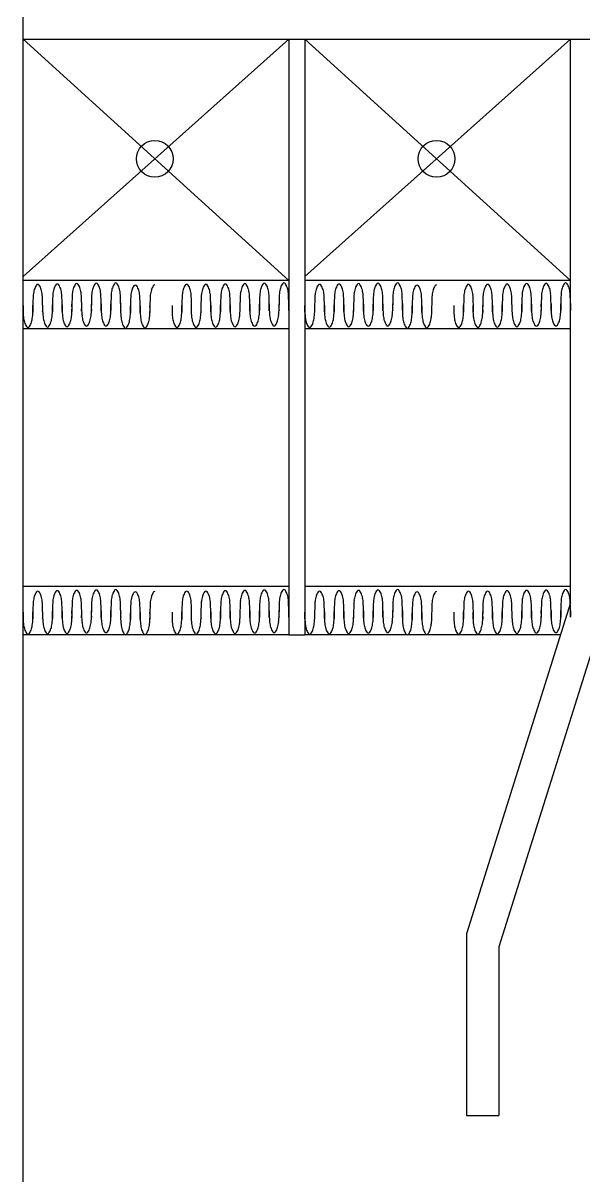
# Model space of a CAD drawing. Header units: inches. Extents: x -460 to 10305, y -938 to 5356.
# Drawn here: x 4271.9 to 4341.6, y 2435.9 to 2579.1 of the extents above; entities that cross this region are included whole.
import ezdxf

# ---------------------------------------------------------------- set-up
doc = ezdxf.new("R2010")
doc.units = ezdxf.units.IN
doc.header["$MEASUREMENT"] = 0
for name, color, linetype in [('01-0263-03-DWG-BFP-ARCH$0$SP-FIXT', 35, 'Continuous'), ('01-0263-03-DWG-BFP-ARCH$0$SP-PART', 190, 'Continuous'), ('01-0263-03-DWG-BFP-ARCH$0$SP-WALL', 7, 'Continuous')]:
    doc.layers.add(name, color=color, linetype=linetype)

# ---------------------------------------------------------------- blocks, each defined once
blk = doc.blocks.new('01-0263-03-DWG-BFP-ARCH', base_point=(1295.15, 1353.42))
at = {"layer": '01-0263-03-DWG-BFP-ARCH$0$SP-FIXT'}
for p, q in [((1564.16, 1951.43), (1531.16, 1981.43)), ((1564.16, 1981.43), (1531.16, 1951.96)), ((1599.16, 1981.43), (1566.16, 1951.96)), ((1599.16, 1951.43), (1566.16, 1981.43))]:
    blk.add_line(p, q, dxfattribs=at)
for centre in [(1547.51, 1966.56), (1582.51, 1966.56)]:
    blk.add_circle(centre, 2.28, dxfattribs=at)
at = {"layer": '01-0263-03-DWG-BFP-ARCH$0$SP-PART'}
for p, q in [((1564.16, 1951.43), (1531.16, 1951.43)), ((1599.16, 1951.43), (1566.16, 1951.43)), ((1564.16, 1945.43), (1531.16, 1945.43)), ((1599.16, 1945.43), (1566.16, 1945.43)), ((1564.16, 1913.43), (1531.16, 1913.43)), ((1599.16, 1913.43), (1566.16, 1913.43)), ((1564.16, 1907.43), (1531.16, 1907.43)), ((1597.9, 1907.43), (1566.16, 1907.43)), ((1570.01, 1907.43), (1566.16, 1907.43))]:
    blk.add_line(p, q, dxfattribs=at)
for centre, radius, start, end in [((1536.5, 1949.2), 4.11, 164.2093, 173.3189), ((1534.32, 1949.82), 1.84, 145.6774, 164.2093), ((1532.98, 1950.74), 0.219, 90, 145.6774), ((1532.98, 1950.74), 0.219, 34.3226, 90), ((1531.64, 1949.82), 1.84, 15.7907, 34.3226), ((1529.46, 1949.2), 4.11, 6.6811, 15.7907), ((1538.92, 1949.25), 4.11, 164.2093, 173.3189), ((1536.74, 1949.86), 1.84, 145.6774, 164.2093), ((1535.4, 1950.78), 0.219, 90, 145.6774), ((1535.4, 1950.78), 0.219, 34.3226, 90), ((1534.06, 1949.86), 1.84, 15.7907, 34.3226), ((1531.88, 1949.25), 4.11, 6.6811, 15.7907), ((1541.34, 1949.3), 4.11, 164.2093, 173.3189), ((1539.16, 1949.92), 1.84, 145.6774, 164.2093), ((1537.82, 1950.84), 0.219, 90, 145.6774), ((1537.82, 1950.84), 0.219, 34.3226, 90), ((1536.48, 1949.92), 1.84, 15.7907, 34.3226), ((1534.3, 1949.3), 4.11, 6.6811, 15.7907), ((1543.77, 1949.35), 4.11, 164.2093, 173.3189), ((1541.59, 1949.96), 1.84, 145.6774, 164.2093), ((1540.25, 1950.88), 0.219, 90, 145.6774), ((1540.25, 1950.88), 0.219, 34.3226, 90), ((1538.91, 1949.96), 1.84, 15.7907, 34.3226), ((1536.73, 1949.35), 4.11, 6.6811, 15.7907), ((1546.19, 1949.39), 4.11, 164.2093, 173.3189), ((1544.01, 1950), 1.84, 145.6774, 164.2093), ((1542.67, 1950.92), 0.219, 90, 145.6774), ((1542.67, 1950.92), 0.219, 34.3226, 90), ((1541.33, 1950), 1.84, 15.7907, 34.3226), ((1539.15, 1949.39), 4.11, 6.6811, 15.7907), ((1548.61, 1949.12), 4.11, 164.2093, 173.3189), ((1546.43, 1949.73), 1.84, 145.6774, 164.2093), ((1545.09, 1950.65), 0.219, 90, 145.6774), ((1545.09, 1950.65), 0.219, 34.3226, 90), ((1543.75, 1949.73), 1.84, 15.7907, 34.3226), ((1541.57, 1949.12), 4.11, 6.6811, 15.7907), ((1551.04, 1949.16), 4.11, 164.2093, 173.3189), ((1548.85, 1949.77), 1.84, 145.6774, 164.2093), ((1547.51, 1950.69), 0.219, 90, 145.6774), ((1555, 1949.2), 4.11, 164.2093, 173.3189), ((1552.82, 1949.82), 1.84, 145.6774, 164.2093), ((1551.48, 1950.74), 0.219, 90, 145.6774), ((1551.48, 1950.74), 0.219, 34.3226, 90), ((1550.14, 1949.82), 1.84, 15.7907, 34.3226), ((1547.96, 1949.2), 4.11, 6.6811, 15.7907), ((1557.38, 1949.2), 4.11, 164.2093, 173.3189), ((1555.2, 1949.82), 1.84, 145.6774, 164.2093), ((1553.86, 1950.74), 0.219, 90, 145.6774), ((1553.86, 1950.74), 0.219, 34.3226, 90), ((1552.52, 1949.82), 1.84, 15.7907, 34.3226), ((1550.34, 1949.2), 4.11, 6.6811, 15.7907), ((1559.8, 1949.25), 4.11, 164.2093, 173.3189), ((1557.62, 1949.86), 1.84, 145.6774, 164.2093), ((1556.28, 1950.78), 0.219, 90, 145.6774), ((1556.28, 1950.78), 0.219, 34.3226, 90), ((1554.94, 1949.86), 1.84, 15.7907, 34.3226), ((1552.76, 1949.25), 4.11, 6.6811, 15.7907), ((1562.22, 1949.3), 4.11, 164.2093, 173.3189), ((1560.04, 1949.92), 1.84, 145.6774, 164.2093), ((1558.7, 1950.84), 0.219, 90, 145.6774), ((1558.7, 1950.84), 0.219, 34.3226, 90), ((1557.36, 1949.92), 1.84, 15.7907, 34.3226), ((1555.18, 1949.3), 4.11, 6.6811, 15.7907), ((1564.65, 1949.35), 4.11, 164.2093, 173.3189), ((1562.47, 1949.96), 1.84, 145.6774, 164.2093), ((1561.13, 1950.88), 0.219, 90, 145.6774), ((1561.13, 1950.88), 0.219, 34.3226, 90), ((1559.79, 1949.96), 1.84, 15.7907, 34.3226), ((1557.61, 1949.35), 4.11, 6.6811, 15.7907), ((1567.07, 1949.39), 4.11, 164.2093, 173.3189), ((1564.89, 1950), 1.84, 145.6774, 164.2093), ((1563.55, 1950.92), 0.219, 90, 145.6774), ((1563.55, 1950.92), 0.219, 34.3226, 90), ((1562.21, 1950), 1.84, 15.7907, 34.3226), ((1560.03, 1949.39), 4.11, 6.6811, 15.7907), ((1571.5, 1949.2), 4.11, 164.2093, 173.3189), ((1569.32, 1949.82), 1.84, 145.6774, 164.2093), ((1567.98, 1950.74), 0.219, 90, 145.6774), ((1567.98, 1950.74), 0.219, 34.3226, 90), ((1566.64, 1949.82), 1.84, 15.7907, 34.3226), ((1564.46, 1949.2), 4.11, 6.6811, 15.7907), ((1573.92, 1949.25), 4.11, 164.2093, 173.3189), ((1571.74, 1949.86), 1.84, 145.6774, 164.2093), ((1570.4, 1950.78), 0.219, 90, 145.6774), ((1570.4, 1950.78), 0.219, 34.3226, 90), ((1569.06, 1949.86), 1.84, 15.7907, 34.3226), ((1566.88, 1949.25), 4.11, 6.6811, 15.7907), ((1576.34, 1949.3), 4.11, 164.2093, 173.3189), ((1574.16, 1949.92), 1.84, 145.6774, 164.2093), ((1572.82, 1950.84), 0.219, 90, 145.6774), ((1572.82, 1950.84), 0.219, 34.3226, 90), ((1571.48, 1949.92), 1.84, 15.7907, 34.3226), ((1569.3, 1949.3), 4.11, 6.6811, 15.7907), ((1578.77, 1949.35), 4.11, 164.2093, 173.3189), ((1576.59, 1949.96), 1.84, 145.6774, 164.2093), ((1575.25, 1950.88), 0.219, 90, 145.6774), ((1575.25, 1950.88), 0.219, 34.3226, 90), ((1573.91, 1949.96), 1.84, 15.7907, 34.3226), ((1571.73, 1949.35), 4.11, 6.6811, 15.7907), ((1581.19, 1949.39), 4.11, 164.2093, 173.3189), ((1579.01, 1950), 1.84, 145.6774, 164.2093), ((1577.67, 1950.92), 0.219, 90, 145.6774), ((1577.67, 1950.92), 0.219, 34.3226, 90), ((1576.33, 1950), 1.84, 15.7907, 34.3226), ((1574.15, 1949.39), 4.11, 6.6811, 15.7907), ((1583.61, 1949.12), 4.11, 164.2093, 173.3189), ((1581.43, 1949.73), 1.84, 145.6774, 164.2093), ((1580.09, 1950.65), 0.219, 90, 145.6774), ((1580.09, 1950.65), 0.219, 34.3226, 90), ((1578.75, 1949.73), 1.84, 15.7907, 34.3226), ((1576.57, 1949.12), 4.11, 6.6811, 15.7907), ((1586.04, 1949.16), 4.11, 164.2093, 173.3189), ((1583.85, 1949.77), 1.84, 145.6774, 164.2093), ((1582.51, 1950.69), 0.219, 90, 145.6774), ((1590, 1949.2), 4.11, 164.2093, 173.3189), ((1587.82, 1949.82), 1.84, 145.6774, 164.2093), ((1586.48, 1950.74), 0.219, 90, 145.6774), ((1586.48, 1950.74), 0.219, 34.3226, 90), ((1585.14, 1949.82), 1.84, 15.7907, 34.3226), ((1582.96, 1949.2), 4.11, 6.6811, 15.7907), ((1592.38, 1949.2), 4.11, 164.2093, 173.3189), ((1590.2, 1949.82), 1.84, 145.6774, 164.2093), ((1588.86, 1950.74), 0.219, 90, 145.6774), ((1588.86, 1950.74), 0.219, 34.3226, 90), ((1587.52, 1949.82), 1.84, 15.7907, 34.3226), ((1585.34, 1949.2), 4.11, 6.6811, 15.7907), ((1594.8, 1949.25), 4.11, 164.2093, 173.3189), ((1592.62, 1949.86), 1.84, 145.6774, 164.2093), ((1591.28, 1950.78), 0.219, 90, 145.6774), ((1591.28, 1950.78), 0.219, 34.3226, 90), ((1589.94, 1949.86), 1.84, 15.7907, 34.3226), ((1587.76, 1949.25), 4.11, 6.6811, 15.7907), ((1597.22, 1949.3), 4.11, 164.2093, 173.3189), ((1595.04, 1949.92), 1.84, 145.6774, 164.2093), ((1593.7, 1950.84), 0.219, 90, 145.6774), ((1593.7, 1950.84), 0.219, 34.3226, 90), ((1592.36, 1949.92), 1.84, 15.7907, 34.3226), ((1590.18, 1949.3), 4.11, 6.6811, 15.7907), ((1599.65, 1949.35), 4.11, 164.2093, 173.3189), ((1597.47, 1949.96), 1.84, 145.6774, 164.2093), ((1596.13, 1950.88), 0.219, 90, 145.6774), ((1596.13, 1950.88), 0.219, 34.3226, 90), ((1594.79, 1949.96), 1.84, 15.7907, 34.3226), ((1592.61, 1949.35), 4.11, 6.6811, 15.7907), ((1602.07, 1949.39), 4.11, 164.2093, 173.3189), ((1599.89, 1950), 1.84, 145.6774, 164.2093), ((1598.55, 1950.92), 0.219, 90, 145.6774), ((1598.55, 1950.92), 0.219, 34.3226, 90), ((1597.21, 1950), 1.84, 15.7907, 34.3226), ((1595.03, 1949.39), 4.11, 6.6811, 15.7907), ((1566.17, 1947.81), 33.81, 176.8277, 180.001), ((1499.78, 1947.81), 33.81, 359.999, 3.1723), ((1568.6, 1947.85), 33.81, 176.8277, 180.001), ((1502.2, 1947.85), 33.81, 359.999, 3.1723), ((1571.02, 1947.91), 33.81, 176.8277, 180.001), ((1504.63, 1947.91), 33.81, 359.999, 3.1723), ((1573.44, 1947.95), 33.81, 176.8277, 180.001), ((1507.05, 1947.95), 33.81, 359.999, 3.1723), ((1575.87, 1947.99), 33.81, 176.8277, 180.001), ((1509.47, 1947.99), 33.81, 359.999, 3.1723), ((1578.29, 1947.72), 33.81, 176.8277, 180.001), ((1511.89, 1947.72), 33.81, 359.999, 3.1723), ((1580.71, 1947.76), 33.81, 176.8277, 180.001), ((1584.68, 1947.81), 33.81, 176.8277, 180.001), ((1518.28, 1947.81), 33.81, 359.999, 3.1723), ((1587.05, 1947.81), 33.81, 176.8277, 180.001), ((1520.66, 1947.81), 33.81, 359.999, 3.1723), ((1589.48, 1947.85), 33.81, 176.8277, 180.001), ((1523.08, 1947.85), 33.81, 359.999, 3.1723), ((1591.9, 1947.91), 33.81, 176.8277, 180.001), ((1525.51, 1947.91), 33.81, 359.999, 3.1723), ((1594.32, 1947.95), 33.81, 176.8277, 180.001), ((1527.93, 1947.95), 33.81, 359.999, 3.1723), ((1596.75, 1947.99), 33.81, 176.8277, 180.001), ((1530.35, 1947.99), 33.81, 359.999, 3.1723), ((1601.17, 1947.81), 33.81, 176.8277, 180.001), ((1534.78, 1947.81), 33.81, 359.999, 3.1723), ((1603.6, 1947.85), 33.81, 176.8277, 180.001), ((1537.2, 1947.85), 33.81, 359.999, 3.1723), ((1606.02, 1947.91), 33.81, 176.8277, 180.001), ((1539.63, 1947.91), 33.81, 359.999, 3.1723), ((1608.44, 1947.95), 33.81, 176.8277, 180.001), ((1542.05, 1947.95), 33.81, 359.999, 3.1723), ((1610.87, 1947.99), 33.81, 176.8277, 180.001), ((1544.47, 1947.99), 33.81, 359.999, 3.1723), ((1613.29, 1947.72), 33.81, 176.8277, 180.001), ((1546.89, 1947.72), 33.81, 359.999, 3.1723), ((1615.71, 1947.76), 33.81, 176.8277, 180.001), ((1619.68, 1947.81), 33.81, 176.8277, 180.001), ((1553.28, 1947.81), 33.81, 359.999, 3.1723), ((1622.05, 1947.81), 33.81, 176.8277, 180.001), ((1555.66, 1947.81), 33.81, 359.999, 3.1723), ((1624.48, 1947.85), 33.81, 176.8277, 180.001), ((1558.08, 1947.85), 33.81, 359.999, 3.1723), ((1626.9, 1947.91), 33.81, 176.8277, 180.001), ((1560.51, 1947.91), 33.81, 359.999, 3.1723), ((1629.32, 1947.95), 33.81, 176.8277, 180.001), ((1562.93, 1947.95), 33.81, 359.999, 3.1723), ((1631.75, 1947.99), 33.81, 176.8277, 180.001), ((1565.35, 1947.99), 33.81, 359.999, 3.1723), ((1564.96, 1947.79), 33.81, 179.0509, 180.001), ((1538.78, 1947.79), 7.63, 180, 186.6811), ((1497.36, 1947.77), 33.81, 359.999, 0.9844), ((1523.53, 1947.77), 7.63, 358.0441, 360), ((1524.75, 1947.79), 7.63, 353.3189, 0), ((1498.57, 1947.79), 33.81, 359.999, 0.9844), ((1539.99, 1947.81), 7.63, 180, 182.1124), ((1567.39, 1947.83), 33.81, 179.0509, 180.001), ((1541.21, 1947.83), 7.63, 180, 186.6811), ((1525.96, 1947.81), 7.63, 358.0441, 360), ((1527.17, 1947.83), 7.63, 353.3189, 360), ((1500.99, 1947.83), 33.81, 359.999, 0.9844), ((1542.42, 1947.85), 7.63, 180, 182.1124), ((1569.81, 1947.87), 33.81, 179.0509, 180.001), ((1543.63, 1947.87), 7.63, 180, 186.6811), ((1528.38, 1947.85), 7.63, 358.0441, 360), ((1529.59, 1947.87), 7.63, 353.3189, 0), ((1544.84, 1947.91), 7.63, 180, 182.4092), ((1503.42, 1947.87), 33.81, 359.999, 1.1113), ((1572.23, 1947.93), 33.81, 179.0509, 180.001), ((1546.05, 1947.93), 7.63, 180, 186.6811), ((1530.8, 1947.91), 7.63, 358.0441, 360), ((1532.02, 1947.93), 7.63, 353.3189, 0), ((1505.84, 1947.93), 33.81, 359.999, 0.9844), ((1547.26, 1947.95), 7.63, 180, 182.1124), ((1574.66, 1947.97), 33.81, 179.0509, 180.001), ((1548.48, 1947.97), 7.63, 180, 186.6811), ((1533.23, 1947.95), 7.63, 358.0441, 360), ((1534.44, 1947.97), 7.63, 353.3189, 360), ((1508.26, 1947.97), 33.81, 359.999, 0.9844), ((1549.69, 1947.99), 7.63, 180, 182.1124), ((1577.08, 1948.02), 33.81, 179.0509, 180.001), ((1577.08, 1947.7), 33.81, 179.0509, 180.001), ((1550.9, 1948.01), 7.63, 180, 182.1124), ((1550.9, 1947.7), 7.63, 180, 186.6811), ((1535.65, 1947.99), 7.63, 358.0441, 360), ((1536.86, 1947.7), 7.63, 353.3189, 0), ((1510.68, 1947.7), 33.81, 359.999, 0.9844), ((1552.11, 1947.72), 7.63, 180, 182.1124), ((1579.5, 1947.74), 33.81, 179.0509, 180.001), ((1553.32, 1947.74), 7.63, 180, 186.6811), ((1538.07, 1947.72), 7.63, 358.0441, 360), ((1539.29, 1947.74), 7.63, 353.3189, 360), ((1554.53, 1947.76), 7.63, 180, 182.1124), ((1513.11, 1947.74), 33.81, 359.999, 0.9844), ((1583.47, 1947.79), 33.81, 179.0509, 180.001), ((1557.29, 1947.79), 7.63, 180, 186.6811), ((1543.25, 1947.79), 7.63, 353.3189, 0), ((1517.07, 1947.79), 33.81, 359.999, 0.9844), ((1558.5, 1947.81), 7.63, 180, 182.1124), ((1585.84, 1947.79), 33.81, 179.0509, 180.001), ((1559.66, 1947.79), 7.63, 180, 186.6811), ((1544.46, 1947.81), 7.63, 358.0441, 360), ((1545.63, 1947.79), 7.63, 353.3189, 0), ((1519.45, 1947.79), 33.81, 359.999, 0.9844), ((1560.88, 1947.81), 7.63, 180, 182.1124), ((1588.27, 1947.83), 33.81, 179.0509, 180.001), ((1562.09, 1947.83), 7.63, 180, 186.6811), ((1546.84, 1947.81), 7.63, 358.0441, 360), ((1548.05, 1947.83), 7.63, 353.3189, 360), ((1563.3, 1947.85), 7.63, 180, 182.1124), ((1521.87, 1947.83), 33.81, 359.999, 0.9844), ((1590.69, 1947.87), 33.81, 179.0509, 180.001), ((1564.51, 1947.87), 7.63, 180, 186.6811), ((1549.26, 1947.85), 7.63, 358.0441, 360), ((1550.48, 1947.87), 7.63, 353.3189, 0), ((1565.72, 1947.91), 7.63, 180, 182.4092), ((1524.3, 1947.87), 33.81, 359.999, 1.1113), ((1593.11, 1947.93), 33.81, 179.0509, 180.001), ((1566.93, 1947.93), 7.63, 180, 186.6811), ((1551.69, 1947.91), 7.63, 358.0441, 360), ((1552.9, 1947.93), 7.63, 353.3189, 0), ((1526.72, 1947.93), 33.81, 359.999, 0.9844), ((1568.15, 1947.95), 7.63, 180, 182.1124), ((1595.54, 1947.97), 33.81, 179.0509, 180.001), ((1569.36, 1947.97), 7.63, 180, 186.6811), ((1554.11, 1947.95), 7.63, 358.0441, 360), ((1555.32, 1947.97), 7.63, 353.3189, 360), ((1570.57, 1947.99), 7.63, 180, 182.1124), ((1529.14, 1947.97), 33.81, 359.999, 0.9844), ((1597.96, 1948.02), 33.81, 179.0509, 180.001), ((1571.78, 1948.01), 7.63, 180, 182.1124), ((1556.53, 1947.99), 7.63, 358.0441, 360), ((1599.96, 1947.79), 33.81, 179.0509, 180.001), ((1573.78, 1947.79), 7.63, 180, 186.6811), ((1532.36, 1947.77), 33.81, 359.999, 0.9844), ((1558.53, 1947.77), 7.63, 358.0441, 360), ((1559.75, 1947.79), 7.63, 353.3189, 0), ((1533.57, 1947.79), 33.81, 359.999, 0.9844), ((1574.99, 1947.81), 7.63, 180, 182.1124), ((1602.39, 1947.83), 33.81, 179.0509, 180.001), ((1576.21, 1947.83), 7.63, 180, 186.6811), ((1560.96, 1947.81), 7.63, 358.0441, 360), ((1562.17, 1947.83), 7.63, 353.3189, 360), ((1535.99, 1947.83), 33.81, 359.999, 0.9844), ((1577.42, 1947.85), 7.63, 180, 182.1124), ((1604.81, 1947.87), 33.81, 179.0509, 180.001), ((1578.63, 1947.87), 7.63, 180, 186.6811), ((1563.38, 1947.85), 7.63, 358.0441, 360), ((1564.59, 1947.87), 7.63, 353.3189, 0), ((1579.84, 1947.91), 7.63, 180, 182.4092), ((1538.42, 1947.87), 33.81, 359.999, 1.1113), ((1607.23, 1947.93), 33.81, 179.0509, 180.001), ((1581.05, 1947.93), 7.63, 180, 186.6811), ((1565.8, 1947.91), 7.63, 358.0441, 360), ((1567.02, 1947.93), 7.63, 353.3189, 0), ((1540.84, 1947.93), 33.81, 359.999, 0.9844), ((1582.26, 1947.95), 7.63, 180, 182.1124), ((1609.66, 1947.97), 33.81, 179.0509, 180.001), ((1583.48, 1947.97), 7.63, 180, 186.6811), ((1568.23, 1947.95), 7.63, 358.0441, 360), ((1569.44, 1947.97), 7.63, 353.3189, 360), ((1543.26, 1947.97), 33.81, 359.999, 0.9844), ((1584.69, 1947.99), 7.63, 180, 182.1124), ((1612.08, 1948.02), 33.81, 179.0509, 180.001), ((1612.08, 1947.7), 33.81, 179.0509, 180.001), ((1585.9, 1948.01), 7.63, 180, 182.1124), ((1585.9, 1947.7), 7.63, 180, 186.6811), ((1570.65, 1947.99), 7.63, 358.0441, 360), ((1571.86, 1947.7), 7.63, 353.3189, 0), ((1545.68, 1947.7), 33.81, 359.999, 0.9844), ((1587.11, 1947.72), 7.63, 180, 182.1124), ((1614.5, 1947.74), 33.81, 179.0509, 180.001), ((1588.32, 1947.74), 7.63, 180, 186.6811), ((1573.07, 1947.72), 7.63, 358.0441, 360), ((1574.29, 1947.74), 7.63, 353.3189, 360), ((1589.53, 1947.76), 7.63, 180, 182.1124), ((1548.11, 1947.74), 33.81, 359.999, 0.9844), ((1618.47, 1947.79), 33.81, 179.0509, 180.001), ((1592.29, 1947.79), 7.63, 180, 186.6811), ((1578.25, 1947.79), 7.63, 353.3189, 0), ((1552.07, 1947.79), 33.81, 359.999, 0.9844), ((1593.5, 1947.81), 7.63, 180, 182.1124), ((1620.84, 1947.79), 33.81, 179.0509, 180.001), ((1594.66, 1947.79), 7.63, 180, 186.6811), ((1579.46, 1947.81), 7.63, 358.0441, 360), ((1580.63, 1947.79), 7.63, 353.3189, 0), ((1554.45, 1947.79), 33.81, 359.999, 0.9844), ((1595.88, 1947.81), 7.63, 180, 182.1124), ((1623.27, 1947.83), 33.81, 179.0509, 180.001), ((1597.09, 1947.83), 7.63, 180, 186.6811), ((1581.84, 1947.81), 7.63, 358.0441, 360), ((1583.05, 1947.83), 7.63, 353.3189, 360), ((1598.3, 1947.85), 7.63, 180, 182.1124), ((1556.87, 1947.83), 33.81, 359.999, 0.9844), ((1625.69, 1947.87), 33.81, 179.0509, 180.001), ((1599.51, 1947.87), 7.63, 180, 186.6811), ((1584.26, 1947.85), 7.63, 358.0441, 360), ((1585.48, 1947.87), 7.63, 353.3189, 0), ((1600.72, 1947.91), 7.63, 180, 182.4092), ((1559.3, 1947.87), 33.81, 359.999, 1.1113), ((1628.11, 1947.93), 33.81, 179.0509, 180.001), ((1601.93, 1947.93), 7.63, 180, 186.6811), ((1586.69, 1947.91), 7.63, 358.0441, 360), ((1587.9, 1947.93), 7.63, 353.3189, 0), ((1561.72, 1947.93), 33.81, 359.999, 0.9844), ((1603.15, 1947.95), 7.63, 180, 182.1124), ((1630.54, 1947.97), 33.81, 179.0509, 180.001), ((1604.36, 1947.97), 7.63, 180, 186.6811), ((1589.11, 1947.95), 7.63, 358.0441, 360), ((1590.32, 1947.97), 7.63, 353.3189, 360), ((1605.57, 1947.99), 7.63, 180, 182.1124), ((1564.14, 1947.97), 33.81, 359.999, 0.9844), ((1632.96, 1948.02), 33.81, 179.0509, 180.001), ((1606.78, 1948.01), 7.63, 180, 182.1124), ((1591.53, 1947.99), 7.63, 358.0441, 360), ((1535.28, 1947.38), 4.11, 186.6811, 195.7907), ((1533.1, 1946.76), 1.84, 195.7907, 214.3226), ((1530.42, 1946.76), 1.84, 325.6774, 344.2093), ((1528.24, 1947.38), 4.11, 344.2093, 353.3189), ((1537.71, 1947.42), 4.11, 186.6811, 195.7907), ((1535.53, 1946.81), 1.84, 195.7907, 214.3226), ((1532.85, 1946.81), 1.84, 325.6774, 344.2093), ((1530.67, 1947.42), 4.11, 344.2093, 353.3189), ((1540.13, 1947.46), 4.11, 186.6811, 195.7907), ((1537.95, 1946.85), 1.84, 195.7907, 214.3226), ((1535.27, 1946.85), 1.84, 325.6774, 344.2093), ((1533.09, 1947.46), 4.11, 344.2093, 353.3189), ((1542.55, 1947.52), 4.11, 186.6811, 195.7907), ((1540.37, 1946.91), 1.84, 195.7907, 214.3226), ((1537.69, 1946.91), 1.84, 325.6774, 344.2093), ((1535.51, 1947.52), 4.11, 344.2093, 353.3189), ((1544.98, 1947.56), 4.11, 186.6811, 195.7907), ((1542.8, 1946.95), 1.84, 195.7907, 214.3226), ((1540.12, 1946.95), 1.84, 325.6774, 344.2093), ((1537.94, 1947.56), 4.11, 344.2093, 353.3189), ((1547.4, 1947.29), 4.11, 186.6811, 195.7907), ((1545.22, 1946.68), 1.84, 195.7907, 214.3226), ((1542.54, 1946.68), 1.84, 325.6774, 344.2093), ((1540.36, 1947.29), 4.11, 344.2093, 353.3189), ((1549.82, 1947.33), 4.11, 186.6811, 195.7907), ((1547.64, 1946.72), 1.84, 195.7907, 214.3226), ((1544.96, 1946.72), 1.84, 325.6774, 344.2093), ((1542.78, 1947.33), 4.11, 344.2093, 353.3189), ((1553.79, 1947.38), 4.11, 186.6811, 195.7907), ((1551.61, 1946.76), 1.84, 195.7907, 214.3226), ((1548.93, 1946.76), 1.84, 325.6774, 344.2093), ((1546.75, 1947.38), 4.11, 344.2093, 353.3189), ((1556.17, 1947.38), 4.11, 186.6811, 195.7907), ((1553.99, 1946.76), 1.84, 195.7907, 214.3226), ((1551.31, 1946.76), 1.84, 325.6774, 344.2093), ((1549.12, 1947.38), 4.11, 344.2093, 353.3189), ((1558.59, 1947.42), 4.11, 186.6811, 195.7907), ((1556.41, 1946.81), 1.84, 195.7907, 214.3226), ((1553.73, 1946.81), 1.84, 325.6774, 344.2093), ((1551.55, 1947.42), 4.11, 344.2093, 353.3189), ((1561.01, 1947.46), 4.11, 186.6811, 195.7907), ((1558.83, 1946.85), 1.84, 195.7907, 214.3226), ((1556.15, 1946.85), 1.84, 325.6774, 344.2093), ((1553.97, 1947.46), 4.11, 344.2093, 353.3189), ((1563.44, 1947.52), 4.11, 186.6811, 195.7907), ((1561.26, 1946.91), 1.84, 195.7907, 214.3226), ((1558.58, 1946.91), 1.84, 325.6774, 344.2093), ((1556.39, 1947.52), 4.11, 344.2093, 353.3189), ((1565.86, 1947.56), 4.11, 186.6811, 195.7907), ((1563.68, 1946.95), 1.84, 195.7907, 214.3226), ((1561, 1946.95), 1.84, 325.6774, 344.2093), ((1558.82, 1947.56), 4.11, 344.2093, 353.3189), ((1570.28, 1947.38), 4.11, 186.6811, 195.7907), ((1568.1, 1946.76), 1.84, 195.7907, 214.3226), ((1565.42, 1946.76), 1.84, 325.6774, 344.2093), ((1563.24, 1947.38), 4.11, 344.2093, 353.3189), ((1572.71, 1947.42), 4.11, 186.6811, 195.7907), ((1570.53, 1946.81), 1.84, 195.7907, 214.3226), ((1567.85, 1946.81), 1.84, 325.6774, 344.2093), ((1565.67, 1947.42), 4.11, 344.2093, 353.3189), ((1575.13, 1947.46), 4.11, 186.6811, 195.7907), ((1572.95, 1946.85), 1.84, 195.7907, 214.3226), ((1570.27, 1946.85), 1.84, 325.6774, 344.2093), ((1568.09, 1947.46), 4.11, 344.2093, 353.3189), ((1577.55, 1947.52), 4.11, 186.6811, 195.7907), ((1575.37, 1946.91), 1.84, 195.7907, 214.3226), ((1572.69, 1946.91), 1.84, 325.6774, 344.2093), ((1570.51, 1947.52), 4.11, 344.2093, 353.3189), ((1579.98, 1947.56), 4.11, 186.6811, 195.7907), ((1577.8, 1946.95), 1.84, 195.7907, 214.3226), ((1575.12, 1946.95), 1.84, 325.6774, 344.2093), ((1572.94, 1947.56), 4.11, 344.2093, 353.3189), ((1582.4, 1947.29), 4.11, 186.6811, 195.7907), ((1580.22, 1946.68), 1.84, 195.7907, 214.3226), ((1577.54, 1946.68), 1.84, 325.6774, 344.2093), ((1575.36, 1947.29), 4.11, 344.2093, 353.3189), ((1584.82, 1947.33), 4.11, 186.6811, 195.7907), ((1582.64, 1946.72), 1.84, 195.7907, 214.3226), ((1579.96, 1946.72), 1.84, 325.6774, 344.2093), ((1577.78, 1947.33), 4.11, 344.2093, 353.3189), ((1588.79, 1947.38), 4.11, 186.6811, 195.7907), ((1586.61, 1946.76), 1.84, 195.7907, 214.3226), ((1583.93, 1946.76), 1.84, 325.6774, 344.2093), ((1581.75, 1947.38), 4.11, 344.2093, 353.3189), ((1591.17, 1947.38), 4.11, 186.6811, 195.7907), ((1588.99, 1946.76), 1.84, 195.7907, 214.3226), ((1586.31, 1946.76), 1.84, 325.6774, 344.2093), ((1584.12, 1947.38), 4.11, 344.2093, 353.3189), ((1593.59, 1947.42), 4.11, 186.6811, 195.7907), ((1591.41, 1946.81), 1.84, 195.7907, 214.3226), ((1588.73, 1946.81), 1.84, 325.6774, 344.2093), ((1586.55, 1947.42), 4.11, 344.2093, 353.3189), ((1596.01, 1947.46), 4.11, 186.6811, 195.7907), ((1593.83, 1946.85), 1.84, 195.7907, 214.3226), ((1591.15, 1946.85), 1.84, 325.6774, 344.2093), ((1588.97, 1947.46), 4.11, 344.2093, 353.3189), ((1598.44, 1947.52), 4.11, 186.6811, 195.7907), ((1596.26, 1946.91), 1.84, 195.7907, 214.3226), ((1593.58, 1946.91), 1.84, 325.6774, 344.2093), ((1591.39, 1947.52), 4.11, 344.2093, 353.3189), ((1600.86, 1947.56), 4.11, 186.6811, 195.7907), ((1598.68, 1946.95), 1.84, 195.7907, 214.3226), ((1596, 1946.95), 1.84, 325.6774, 344.2093), ((1593.82, 1947.56), 4.11, 344.2093, 353.3189), ((1531.76, 1945.85), 0.219, 214.3226, 270), ((1531.76, 1945.85), 0.219, 270, 325.6774), ((1534.19, 1945.89), 0.219, 214.3226, 270), ((1534.19, 1945.89), 0.219, 270, 325.6774), ((1536.61, 1945.93), 0.219, 214.3226, 270), ((1536.61, 1945.93), 0.219, 270, 325.6774), ((1539.03, 1945.99), 0.219, 214.3226, 270), ((1539.03, 1945.99), 0.219, 270, 325.6774), ((1541.46, 1946.03), 0.219, 214.3226, 270), ((1541.46, 1946.03), 0.219, 270, 325.6774), ((1543.88, 1945.76), 0.219, 214.3226, 270), ((1543.88, 1945.76), 0.219, 270, 325.6774), ((1546.3, 1945.8), 0.219, 214.3226, 270), ((1546.3, 1945.8), 0.219, 270, 325.6774), ((1550.27, 1945.85), 0.219, 214.3226, 270), ((1550.27, 1945.85), 0.219, 270, 325.6774), ((1552.65, 1945.85), 0.219, 214.3226, 270), ((1552.65, 1945.85), 0.219, 270, 325.6774), ((1555.07, 1945.89), 0.219, 214.3226, 270), ((1555.07, 1945.89), 0.219, 270, 325.6774), ((1557.49, 1945.93), 0.219, 214.3226, 270), ((1557.49, 1945.93), 0.219, 270, 325.6774), ((1559.92, 1945.99), 0.219, 214.3226, 270), ((1559.92, 1945.99), 0.219, 270, 325.6774), ((1562.34, 1946.03), 0.219, 214.3226, 270), ((1562.34, 1946.03), 0.219, 270, 325.6774), ((1566.76, 1945.85), 0.219, 214.3226, 270), ((1566.76, 1945.85), 0.219, 270, 325.6774), ((1569.19, 1945.89), 0.219, 214.3226, 270), ((1569.19, 1945.89), 0.219, 270, 325.6774), ((1571.61, 1945.93), 0.219, 214.3226, 270), ((1571.61, 1945.93), 0.219, 270, 325.6774), ((1574.03, 1945.99), 0.219, 214.3226, 270), ((1574.03, 1945.99), 0.219, 270, 325.6774), ((1576.46, 1946.03), 0.219, 214.3226, 270), ((1576.46, 1946.03), 0.219, 270, 325.6774), ((1578.88, 1945.76), 0.219, 214.3226, 270), ((1578.88, 1945.76), 0.219, 270, 325.6774), ((1581.3, 1945.8), 0.219, 214.3226, 270), ((1581.3, 1945.8), 0.219, 270, 325.6774), ((1585.27, 1945.85), 0.219, 214.3226, 270), ((1585.27, 1945.85), 0.219, 270, 325.6774), ((1587.65, 1945.85), 0.219, 214.3226, 270), ((1587.65, 1945.85), 0.219, 270, 325.6774), ((1590.07, 1945.89), 0.219, 214.3226, 270), ((1590.07, 1945.89), 0.219, 270, 325.6774), ((1592.49, 1945.93), 0.219, 214.3226, 270), ((1592.49, 1945.93), 0.219, 270, 325.6774), ((1594.92, 1945.99), 0.219, 214.3226, 270), ((1594.92, 1945.99), 0.219, 270, 325.6774), ((1597.34, 1946.03), 0.219, 214.3226, 270), ((1597.34, 1946.03), 0.219, 270, 325.6774), ((1540.25, 1912.78), 0.219, 90, 145.6774), ((1540.25, 1912.78), 0.219, 34.3226, 90), ((1542.67, 1912.83), 0.219, 90, 145.6774), ((1542.67, 1912.83), 0.219, 34.3226, 90), ((1561.13, 1912.78), 0.219, 90, 145.6774), ((1561.13, 1912.78), 0.219, 34.3226, 90), ((1563.55, 1912.83), 0.219, 90, 145.6774), ((1563.55, 1912.83), 0.219, 34.3226, 90), ((1575.25, 1912.78), 0.219, 90, 145.6774), ((1575.25, 1912.78), 0.219, 34.3226, 90), ((1577.67, 1912.83), 0.219, 90, 145.6774), ((1577.67, 1912.83), 0.219, 34.3226, 90), ((1596.13, 1912.78), 0.219, 90, 145.6774), ((1596.13, 1912.78), 0.219, 34.3226, 90), ((1598.55, 1912.83), 0.219, 90, 145.6774), ((1598.55, 1912.83), 0.219, 34.3226, 90), ((1566.17, 1909.72), 33.81, 176.8277, 180.001), ((1536.5, 1911.11), 4.11, 164.2093, 173.3189), ((1534.32, 1911.73), 1.84, 145.6774, 164.2093), ((1532.98, 1912.64), 0.219, 90, 145.6774), ((1532.98, 1912.64), 0.219, 34.3226, 90), ((1531.64, 1911.73), 1.84, 15.7907, 34.3226), ((1529.46, 1911.11), 4.11, 6.6811, 15.7907), ((1499.78, 1909.72), 33.81, 359.999, 3.1723), ((1568.6, 1909.76), 33.81, 176.8277, 180.001), ((1538.92, 1911.15), 4.11, 164.2093, 173.3189), ((1536.74, 1911.77), 1.84, 145.6774, 164.2093), ((1535.4, 1912.69), 0.219, 90, 145.6774), ((1535.4, 1912.69), 0.219, 34.3226, 90), ((1534.06, 1911.77), 1.84, 15.7907, 34.3226), ((1531.88, 1911.15), 4.11, 6.6811, 15.7907), ((1502.2, 1909.76), 33.81, 359.999, 3.1723), ((1571.02, 1909.82), 33.81, 176.8277, 180.001), ((1541.34, 1911.21), 4.11, 164.2093, 173.3189), ((1539.16, 1911.83), 1.84, 145.6774, 164.2093), ((1537.82, 1912.74), 0.219, 90, 145.6774), ((1537.82, 1912.74), 0.219, 34.3226, 90), ((1536.48, 1911.83), 1.84, 15.7907, 34.3226), ((1534.3, 1911.21), 4.11, 6.6811, 15.7907), ((1504.63, 1909.82), 33.81, 359.999, 3.1723), ((1573.44, 1909.86), 33.81, 176.8277, 180.001), ((1543.77, 1911.25), 4.11, 164.2093, 173.3189), ((1541.59, 1911.87), 1.84, 145.6774, 164.2093), ((1538.91, 1911.87), 1.84, 15.7907, 34.3226), ((1536.73, 1911.25), 4.11, 6.6811, 15.7907), ((1507.05, 1909.86), 33.81, 359.999, 3.1723), ((1575.87, 1909.9), 33.81, 176.8277, 180.001), ((1546.19, 1911.3), 4.11, 164.2093, 173.3189), ((1544.01, 1911.91), 1.84, 145.6774, 164.2093), ((1541.33, 1911.91), 1.84, 15.7907, 34.3226), ((1539.15, 1911.3), 4.11, 6.6811, 15.7907), ((1509.47, 1909.9), 33.81, 359.999, 3.1723), ((1548.61, 1911.02), 4.11, 164.2093, 173.3189), ((1546.43, 1911.64), 1.84, 145.6774, 164.2093), ((1545.09, 1912.56), 0.219, 90, 145.6774), ((1545.09, 1912.56), 0.219, 34.3226, 90), ((1543.75, 1911.64), 1.84, 15.7907, 34.3226), ((1541.57, 1911.02), 4.11, 6.6811, 15.7907), ((1551.04, 1911.07), 4.11, 164.2093, 173.3189), ((1548.85, 1911.68), 1.84, 145.6774, 164.2093), ((1547.51, 1912.6), 0.219, 90, 145.6774), ((1584.68, 1909.72), 33.81, 176.8277, 180.001), ((1555, 1911.11), 4.11, 164.2093, 173.3189), ((1552.82, 1911.73), 1.84, 145.6774, 164.2093), ((1551.48, 1912.64), 0.219, 90, 145.6774), ((1551.48, 1912.64), 0.219, 34.3226, 90), ((1550.14, 1911.73), 1.84, 15.7907, 34.3226), ((1547.96, 1911.11), 4.11, 6.6811, 15.7907), ((1518.28, 1909.72), 33.81, 359.999, 3.1723), ((1587.05, 1909.72), 33.81, 176.8277, 180.001), ((1557.38, 1911.11), 4.11, 164.2093, 173.3189), ((1555.2, 1911.73), 1.84, 145.6774, 164.2093), ((1553.86, 1912.64), 0.219, 90, 145.6774), ((1553.86, 1912.64), 0.219, 34.3226, 90), ((1552.52, 1911.73), 1.84, 15.7907, 34.3226), ((1550.34, 1911.11), 4.11, 6.6811, 15.7907), ((1520.66, 1909.72), 33.81, 359.999, 3.1723), ((1589.48, 1909.76), 33.81, 176.8277, 180.001), ((1559.8, 1911.15), 4.11, 164.2093, 173.3189), ((1557.62, 1911.77), 1.84, 145.6774, 164.2093), ((1556.28, 1912.69), 0.219, 90, 145.6774), ((1556.28, 1912.69), 0.219, 34.3226, 90), ((1554.94, 1911.77), 1.84, 15.7907, 34.3226), ((1552.76, 1911.15), 4.11, 6.6811, 15.7907), ((1523.08, 1909.76), 33.81, 359.999, 3.1723), ((1591.9, 1909.82), 33.81, 176.8277, 180.001), ((1562.22, 1911.21), 4.11, 164.2093, 173.3189), ((1560.04, 1911.83), 1.84, 145.6774, 164.2093), ((1558.7, 1912.74), 0.219, 90, 145.6774), ((1558.7, 1912.74), 0.219, 34.3226, 90), ((1557.36, 1911.83), 1.84, 15.7907, 34.3226), ((1555.18, 1911.21), 4.11, 6.6811, 15.7907), ((1525.51, 1909.82), 33.81, 359.999, 3.1723), ((1594.32, 1909.86), 33.81, 176.8277, 180.001), ((1564.65, 1911.25), 4.11, 164.2093, 173.3189), ((1562.47, 1911.87), 1.84, 145.6774, 164.2093), ((1559.79, 1911.87), 1.84, 15.7907, 34.3226), ((1557.61, 1911.25), 4.11, 6.6811, 15.7907), ((1527.93, 1909.86), 33.81, 359.999, 3.1723), ((1596.75, 1909.9), 33.81, 176.8277, 180.001), ((1567.07, 1911.3), 4.11, 164.2093, 173.3189), ((1564.89, 1911.91), 1.84, 145.6774, 164.2093), ((1562.21, 1911.91), 1.84, 15.7907, 34.3226), ((1560.03, 1911.3), 4.11, 6.6811, 15.7907), ((1530.35, 1909.9), 33.81, 359.999, 3.1723), ((1601.17, 1909.72), 33.81, 176.8277, 180.001), ((1571.5, 1911.11), 4.11, 164.2093, 173.3189), ((1569.32, 1911.73), 1.84, 145.6774, 164.2093), ((1567.98, 1912.64), 0.219, 90, 145.6774), ((1567.98, 1912.64), 0.219, 34.3226, 90), ((1566.64, 1911.73), 1.84, 15.7907, 34.3226), ((1564.46, 1911.11), 4.11, 6.6811, 15.7907), ((1534.78, 1909.72), 33.81, 359.999, 3.1723), ((1603.6, 1909.76), 33.81, 176.8277, 180.001), ((1573.92, 1911.15), 4.11, 164.2093, 173.3189), ((1571.74, 1911.77), 1.84, 145.6774, 164.2093), ((1570.4, 1912.69), 0.219, 90, 145.6774), ((1570.4, 1912.69), 0.219, 34.3226, 90), ((1569.06, 1911.77), 1.84, 15.7907, 34.3226), ((1566.88, 1911.15), 4.11, 6.6811, 15.7907), ((1537.2, 1909.76), 33.81, 359.999, 3.1723), ((1606.02, 1909.82), 33.81, 176.8277, 180.001), ((1576.34, 1911.21), 4.11, 164.2093, 173.3189), ((1574.16, 1911.83), 1.84, 145.6774, 164.2093), ((1572.82, 1912.74), 0.219, 90, 145.6774), ((1572.82, 1912.74), 0.219, 34.3226, 90), ((1571.48, 1911.83), 1.84, 15.7907, 34.3226), ((1569.3, 1911.21), 4.11, 6.6811, 15.7907), ((1539.63, 1909.82), 33.81, 359.999, 3.1723), ((1608.44, 1909.86), 33.81, 176.8277, 180.001), ((1578.77, 1911.25), 4.11, 164.2093, 173.3189), ((1576.59, 1911.87), 1.84, 145.6774, 164.2093), ((1573.91, 1911.87), 1.84, 15.7907, 34.3226), ((1571.73, 1911.25), 4.11, 6.6811, 15.7907), ((1542.05, 1909.86), 33.81, 359.999, 3.1723), ((1610.87, 1909.9), 33.81, 176.8277, 180.001), ((1581.19, 1911.3), 4.11, 164.2093, 173.3189), ((1579.01, 1911.91), 1.84, 145.6774, 164.2093), ((1576.33, 1911.91), 1.84, 15.7907, 34.3226), ((1574.15, 1911.3), 4.11, 6.6811, 15.7907), ((1544.47, 1909.9), 33.81, 359.999, 3.1723), ((1583.61, 1911.02), 4.11, 164.2093, 173.3189), ((1581.43, 1911.64), 1.84, 145.6774, 164.2093), ((1580.09, 1912.56), 0.219, 90, 145.6774), ((1580.09, 1912.56), 0.219, 34.3226, 90), ((1578.75, 1911.64), 1.84, 15.7907, 34.3226), ((1576.57, 1911.02), 4.11, 6.6811, 15.7907), ((1586.04, 1911.07), 4.11, 164.2093, 173.3189), ((1583.85, 1911.68), 1.84, 145.6774, 164.2093), ((1582.51, 1912.6), 0.219, 90, 145.6774), ((1619.68, 1909.72), 33.81, 176.8277, 180.001), ((1590, 1911.11), 4.11, 164.2093, 173.3189), ((1587.82, 1911.73), 1.84, 145.6774, 164.2093), ((1586.48, 1912.64), 0.219, 90, 145.6774), ((1586.48, 1912.64), 0.219, 34.3226, 90), ((1585.14, 1911.73), 1.84, 15.7907, 34.3226), ((1582.96, 1911.11), 4.11, 6.6811, 15.7907), ((1553.28, 1909.72), 33.81, 359.999, 3.1723), ((1622.05, 1909.72), 33.81, 176.8277, 180.001), ((1592.38, 1911.11), 4.11, 164.2093, 173.3189), ((1590.2, 1911.73), 1.84, 145.6774, 164.2093), ((1588.86, 1912.64), 0.219, 90, 145.6774), ((1588.86, 1912.64), 0.219, 34.3226, 90), ((1587.52, 1911.73), 1.84, 15.7907, 34.3226), ((1585.34, 1911.11), 4.11, 6.6811, 15.7907), ((1555.66, 1909.72), 33.81, 359.999, 3.1723), ((1624.48, 1909.76), 33.81, 176.8277, 180.001), ((1594.8, 1911.15), 4.11, 164.2093, 173.3189), ((1592.62, 1911.77), 1.84, 145.6774, 164.2093), ((1591.28, 1912.69), 0.219, 90, 145.6774), ((1591.28, 1912.69), 0.219, 34.3226, 90), ((1589.94, 1911.77), 1.84, 15.7907, 34.3226), ((1587.76, 1911.15), 4.11, 6.6811, 15.7907), ((1558.08, 1909.76), 33.81, 359.999, 3.1723), ((1626.9, 1909.82), 33.81, 176.8277, 180.001), ((1597.22, 1911.21), 4.11, 164.2093, 173.3189), ((1595.04, 1911.83), 1.84, 145.6774, 164.2093), ((1593.7, 1912.74), 0.219, 90, 145.6774), ((1593.7, 1912.74), 0.219, 34.3226, 90), ((1592.36, 1911.83), 1.84, 15.7907, 34.3226), ((1590.18, 1911.21), 4.11, 6.6811, 15.7907), ((1560.51, 1909.82), 33.81, 359.999, 3.1723), ((1629.32, 1909.86), 33.81, 176.8277, 180.001), ((1599.65, 1911.25), 4.11, 164.2093, 173.3189), ((1597.47, 1911.87), 1.84, 145.6774, 164.2093), ((1594.79, 1911.87), 1.84, 15.7907, 34.3226), ((1592.61, 1911.25), 4.11, 6.6811, 15.7907), ((1562.93, 1909.86), 33.81, 359.999, 3.1723), ((1631.75, 1909.9), 33.81, 176.8277, 180.001), ((1602.07, 1911.3), 4.11, 164.2093, 173.3189), ((1599.89, 1911.91), 1.84, 145.6774, 164.2093), ((1597.21, 1911.91), 1.84, 15.7907, 34.3226), ((1595.03, 1911.3), 4.11, 6.6811, 15.7907), ((1565.35, 1909.9), 33.81, 359.999, 3.1723), ((1564.96, 1909.7), 33.81, 179.0509, 180.001), ((1497.36, 1909.68), 33.81, 359.999, 0.9844), ((1498.57, 1909.7), 33.81, 359.999, 0.9844), ((1567.39, 1909.74), 33.81, 179.0509, 180.001), ((1500.99, 1909.74), 33.81, 359.999, 0.9844), ((1569.81, 1909.78), 33.81, 179.0509, 180.001), ((1503.42, 1909.78), 33.81, 359.999, 1.1113), ((1572.23, 1909.84), 33.81, 179.0509, 180.001), ((1505.84, 1909.84), 33.81, 359.999, 0.9844), ((1574.66, 1909.88), 33.81, 179.0509, 180.001), ((1508.26, 1909.88), 33.81, 359.999, 0.9844), ((1577.08, 1909.92), 33.81, 179.0509, 180.001), ((1577.08, 1909.61), 33.81, 179.0509, 180.001), ((1578.29, 1909.63), 33.81, 176.8277, 180.001), ((1510.68, 1909.61), 33.81, 359.999, 0.9844), ((1511.89, 1909.63), 33.81, 359.999, 3.1723), ((1579.5, 1909.65), 33.81, 179.0509, 180.001), ((1580.71, 1909.67), 33.81, 176.8277, 180.001), ((1513.11, 1909.65), 33.81, 359.999, 0.9844), ((1583.47, 1909.7), 33.81, 179.0509, 180.001), ((1517.07, 1909.7), 33.81, 359.999, 0.9844), ((1585.84, 1909.7), 33.81, 179.0509, 180.001), ((1519.45, 1909.7), 33.81, 359.999, 0.9844), ((1588.27, 1909.74), 33.81, 179.0509, 180.001), ((1521.87, 1909.74), 33.81, 359.999, 0.9844), ((1590.69, 1909.78), 33.81, 179.0509, 180.001), ((1524.3, 1909.78), 33.81, 359.999, 1.1113), ((1593.11, 1909.84), 33.81, 179.0509, 180.001), ((1526.72, 1909.84), 33.81, 359.999, 0.9844), ((1595.54, 1909.88), 33.81, 179.0509, 180.001), ((1529.14, 1909.88), 33.81, 359.999, 0.9844), ((1597.96, 1909.92), 33.81, 179.0509, 180.001), ((1599.96, 1909.7), 33.81, 179.0509, 180.001), ((1532.36, 1909.68), 33.81, 359.999, 0.9844), ((1533.57, 1909.7), 33.81, 359.999, 0.9844), ((1602.39, 1909.74), 33.81, 179.0509, 180.001), ((1535.99, 1909.74), 33.81, 359.999, 0.9844), ((1604.81, 1909.78), 33.81, 179.0509, 180.001), ((1538.42, 1909.78), 33.81, 359.999, 1.1113), ((1607.23, 1909.84), 33.81, 179.0509, 180.001), ((1540.84, 1909.84), 33.81, 359.999, 0.9844), ((1609.66, 1909.88), 33.81, 179.0509, 180.001), ((1543.26, 1909.88), 33.81, 359.999, 0.9844), ((1612.08, 1909.92), 33.81, 179.0509, 180.001), ((1612.08, 1909.61), 33.81, 179.0509, 180.001), ((1613.29, 1909.63), 33.81, 176.8277, 180.001), ((1545.68, 1909.61), 33.81, 359.999, 0.9844), ((1546.89, 1909.63), 33.81, 359.999, 3.1723), ((1614.5, 1909.65), 33.81, 179.0509, 180.001), ((1615.71, 1909.67), 33.81, 176.8277, 180.001), ((1548.11, 1909.65), 33.81, 359.999, 0.9844), ((1618.47, 1909.7), 33.81, 179.0509, 180.001), ((1552.07, 1909.7), 33.81, 359.999, 0.9844), ((1620.84, 1909.7), 33.81, 179.0509, 180.001), ((1554.45, 1909.7), 33.81, 359.999, 0.9844), ((1623.27, 1909.74), 33.81, 179.0509, 180.001), ((1556.87, 1909.74), 33.81, 359.999, 0.9844), ((1625.69, 1909.78), 33.81, 179.0509, 180.001), ((1559.3, 1909.78), 33.81, 359.999, 1.1113), ((1628.11, 1909.84), 33.81, 179.0509, 180.001), ((1561.72, 1909.84), 33.81, 359.999, 0.9844), ((1630.54, 1909.88), 33.81, 179.0509, 180.001), ((1564.14, 1909.88), 33.81, 359.999, 0.9844), ((1632.96, 1909.92), 33.81, 179.0509, 180.001), ((1538.78, 1909.7), 7.63, 180, 186.6811), ((1523.53, 1909.68), 7.63, 358.0441, 360), ((1535.28, 1909.29), 4.11, 186.6811, 195.7907), ((1528.24, 1909.29), 4.11, 344.2093, 353.3189), ((1524.75, 1909.7), 7.63, 353.3189, 360), ((1539.99, 1909.72), 7.63, 180, 182.1124), ((1541.21, 1909.74), 7.63, 180, 186.6811), ((1525.96, 1909.72), 7.63, 358.0441, 360), ((1537.71, 1909.33), 4.11, 186.6811, 195.7907), ((1530.67, 1909.33), 4.11, 344.2093, 353.3189), ((1527.17, 1909.74), 7.63, 353.3189, 0), ((1542.42, 1909.76), 7.63, 180, 182.1124), ((1543.63, 1909.78), 7.63, 180, 186.6811), ((1528.38, 1909.76), 7.63, 358.0441, 360), ((1540.13, 1909.37), 4.11, 186.6811, 195.7907), ((1533.09, 1909.37), 4.11, 344.2093, 353.3189), ((1529.59, 1909.78), 7.63, 353.3189, 360), ((1544.84, 1909.82), 7.63, 180, 182.4092), ((1546.05, 1909.84), 7.63, 180, 186.6811), ((1530.8, 1909.82), 7.63, 358.0441, 360), ((1542.55, 1909.43), 4.11, 186.6811, 195.7907), ((1535.51, 1909.43), 4.11, 344.2093, 353.3189), ((1532.02, 1909.84), 7.63, 353.3189, 360), ((1547.26, 1909.86), 7.63, 180, 182.1124), ((1548.48, 1909.88), 7.63, 180, 186.6811), ((1533.23, 1909.86), 7.63, 358.0441, 360), ((1544.98, 1909.47), 4.11, 186.6811, 195.7907), ((1537.94, 1909.47), 4.11, 344.2093, 353.3189), ((1534.44, 1909.88), 7.63, 353.3189, 0), ((1549.69, 1909.9), 7.63, 180, 182.1124), ((1550.9, 1909.92), 7.63, 180, 182.1124), ((1550.9, 1909.61), 7.63, 180, 186.6811), ((1535.65, 1909.9), 7.63, 358.0441, 360), ((1547.4, 1909.2), 4.11, 186.6811, 195.7907), ((1540.36, 1909.2), 4.11, 344.2093, 353.3189), ((1536.86, 1909.61), 7.63, 353.3189, 360), ((1552.11, 1909.63), 7.63, 180, 182.1124), ((1553.32, 1909.65), 7.63, 180, 186.6811), ((1538.07, 1909.63), 7.63, 358.0441, 360), ((1549.82, 1909.24), 4.11, 186.6811, 195.7907), ((1542.78, 1909.24), 4.11, 344.2093, 353.3189), ((1539.29, 1909.65), 7.63, 353.3189, 0), ((1554.53, 1909.67), 7.63, 180, 182.1124), ((1557.29, 1909.7), 7.63, 180, 186.6811), ((1553.79, 1909.29), 4.11, 186.6811, 195.7907), ((1546.75, 1909.29), 4.11, 344.2093, 353.3189), ((1543.25, 1909.7), 7.63, 353.3189, 360), ((1558.5, 1909.72), 7.63, 180, 182.1124), ((1559.66, 1909.7), 7.63, 180, 186.6811), ((1544.46, 1909.72), 7.63, 358.0441, 360), ((1556.17, 1909.29), 4.11, 186.6811, 195.7907), ((1549.12, 1909.29), 4.11, 344.2093, 353.3189), ((1545.63, 1909.7), 7.63, 353.3189, 360), ((1560.88, 1909.72), 7.63, 180, 182.1124), ((1562.09, 1909.74), 7.63, 180, 186.6811), ((1546.84, 1909.72), 7.63, 358.0441, 360), ((1558.59, 1909.33), 4.11, 186.6811, 195.7907), ((1551.55, 1909.33), 4.11, 344.2093, 353.3189), ((1548.05, 1909.74), 7.63, 353.3189, 0), ((1563.3, 1909.76), 7.63, 180, 182.1124), ((1564.51, 1909.78), 7.63, 180, 186.6811), ((1549.26, 1909.76), 7.63, 358.0441, 360), ((1561.01, 1909.37), 4.11, 186.6811, 195.7907), ((1553.97, 1909.37), 4.11, 344.2093, 353.3189), ((1550.48, 1909.78), 7.63, 353.3189, 360), ((1565.72, 1909.82), 7.63, 180, 182.4092), ((1566.93, 1909.84), 7.63, 180, 186.6811), ((1551.69, 1909.82), 7.63, 358.0441, 360), ((1563.44, 1909.43), 4.11, 186.6811, 195.7907), ((1556.39, 1909.43), 4.11, 344.2093, 353.3189), ((1552.9, 1909.84), 7.63, 353.3189, 360), ((1568.15, 1909.86), 7.63, 180, 182.1124), ((1569.36, 1909.88), 7.63, 180, 186.6811), ((1554.11, 1909.86), 7.63, 358.0441, 360), ((1565.86, 1909.47), 4.11, 186.6811, 195.7907), ((1558.82, 1909.47), 4.11, 344.2093, 353.3189), ((1555.32, 1909.88), 7.63, 353.3189, 0), ((1570.57, 1909.9), 7.63, 180, 182.1124), ((1571.78, 1909.92), 7.63, 180, 182.1124), ((1556.53, 1909.9), 7.63, 358.0441, 360), ((1573.78, 1909.7), 7.63, 180, 186.6811), ((1558.53, 1909.68), 7.63, 358.0441, 360), ((1570.28, 1909.29), 4.11, 186.6811, 195.7907), ((1563.24, 1909.29), 4.11, 344.2093, 353.3189), ((1559.75, 1909.7), 7.63, 353.3189, 360), ((1574.99, 1909.72), 7.63, 180, 182.1124), ((1576.21, 1909.74), 7.63, 180, 186.6811), ((1560.96, 1909.72), 7.63, 358.0441, 360), ((1572.71, 1909.33), 4.11, 186.6811, 195.7907), ((1565.67, 1909.33), 4.11, 344.2093, 353.3189), ((1562.17, 1909.74), 7.63, 353.3189, 0), ((1577.42, 1909.76), 7.63, 180, 182.1124), ((1578.63, 1909.78), 7.63, 180, 186.6811), ((1563.38, 1909.76), 7.63, 358.0441, 360), ((1575.13, 1909.37), 4.11, 186.6811, 195.7907), ((1568.09, 1909.37), 4.11, 344.2093, 353.3189), ((1564.59, 1909.78), 7.63, 353.3189, 360), ((1579.84, 1909.82), 7.63, 180, 182.4092), ((1581.05, 1909.84), 7.63, 180, 186.6811), ((1565.8, 1909.82), 7.63, 358.0441, 360), ((1577.55, 1909.43), 4.11, 186.6811, 195.7907), ((1570.51, 1909.43), 4.11, 344.2093, 353.3189), ((1567.02, 1909.84), 7.63, 353.3189, 360), ((1582.26, 1909.86), 7.63, 180, 182.1124), ((1583.48, 1909.88), 7.63, 180, 186.6811), ((1568.23, 1909.86), 7.63, 358.0441, 360), ((1579.98, 1909.47), 4.11, 186.6811, 195.7907), ((1572.94, 1909.47), 4.11, 344.2093, 353.3189), ((1569.44, 1909.88), 7.63, 353.3189, 0), ((1584.69, 1909.9), 7.63, 180, 182.1124), ((1585.9, 1909.92), 7.63, 180, 182.1124), ((1585.9, 1909.61), 7.63, 180, 186.6811), ((1570.65, 1909.9), 7.63, 358.0441, 360), ((1582.4, 1909.2), 4.11, 186.6811, 195.7907), ((1575.36, 1909.2), 4.11, 344.2093, 353.3189), ((1571.86, 1909.61), 7.63, 353.3189, 360), ((1587.11, 1909.63), 7.63, 180, 182.1124), ((1588.32, 1909.65), 7.63, 180, 186.6811), ((1573.07, 1909.63), 7.63, 358.0441, 360), ((1584.82, 1909.24), 4.11, 186.6811, 195.7907), ((1577.78, 1909.24), 4.11, 344.2093, 353.3189), ((1574.29, 1909.65), 7.63, 353.3189, 0), ((1589.53, 1909.67), 7.63, 180, 182.1124), ((1592.29, 1909.7), 7.63, 180, 186.6811), ((1588.79, 1909.29), 4.11, 186.6811, 195.7907), ((1581.75, 1909.29), 4.11, 344.2093, 353.3189), ((1578.25, 1909.7), 7.63, 353.3189, 360), ((1593.5, 1909.72), 7.63, 180, 182.1124), ((1594.66, 1909.7), 7.63, 180, 186.6811), ((1579.46, 1909.72), 7.63, 358.0441, 360), ((1591.17, 1909.29), 4.11, 186.6811, 195.7907), ((1584.12, 1909.29), 4.11, 344.2093, 353.3189), ((1580.63, 1909.7), 7.63, 353.3189, 360), ((1595.88, 1909.72), 7.63, 180, 182.1124), ((1597.09, 1909.74), 7.63, 180, 186.6811), ((1581.84, 1909.72), 7.63, 358.0441, 360), ((1593.59, 1909.33), 4.11, 186.6811, 195.7907), ((1586.55, 1909.33), 4.11, 344.2093, 353.3189), ((1583.05, 1909.74), 7.63, 353.3189, 0), ((1598.3, 1909.76), 7.63, 180, 182.1124), ((1599.51, 1909.78), 7.63, 180, 186.6811), ((1584.26, 1909.76), 7.63, 358.0441, 360), ((1596.01, 1909.37), 4.11, 186.6811, 195.7907), ((1588.97, 1909.37), 4.11, 344.2093, 353.3189), ((1585.48, 1909.78), 7.63, 353.3189, 360), ((1600.72, 1909.82), 7.63, 180, 182.4092), ((1601.93, 1909.84), 7.63, 180, 186.6811), ((1586.69, 1909.82), 7.63, 358.0441, 360), ((1598.44, 1909.43), 4.11, 186.6811, 195.7907), ((1591.39, 1909.43), 4.11, 344.2093, 353.3189), ((1587.9, 1909.84), 7.63, 353.3189, 360), ((1603.15, 1909.86), 7.63, 180, 182.1124), ((1604.36, 1909.88), 7.63, 180, 186.6811), ((1589.11, 1909.86), 7.63, 358.0441, 360), ((1600.86, 1909.47), 4.11, 186.6811, 195.7907), ((1593.82, 1909.47), 4.11, 344.2093, 353.3189), ((1590.32, 1909.88), 7.63, 353.3189, 0), ((1605.57, 1909.9), 7.63, 180, 182.1124), ((1606.78, 1909.92), 7.63, 180, 182.1124), ((1591.53, 1909.9), 7.63, 358.0441, 360), ((1533.1, 1908.67), 1.84, 195.7907, 214.3226), ((1531.76, 1907.76), 0.219, 214.3226, 270), ((1531.76, 1907.76), 0.219, 270, 325.6774), ((1530.42, 1908.67), 1.84, 325.6774, 344.2093), ((1535.53, 1908.71), 1.84, 195.7907, 214.3226), ((1534.19, 1907.8), 0.219, 214.3226, 270), ((1534.19, 1907.8), 0.219, 270, 325.6774), ((1532.85, 1908.71), 1.84, 325.6774, 344.2093), ((1537.95, 1908.75), 1.84, 195.7907, 214.3226), ((1536.61, 1907.84), 0.219, 214.3226, 270), ((1536.61, 1907.84), 0.219, 270, 325.6774), ((1535.27, 1908.75), 1.84, 325.6774, 344.2093), ((1540.37, 1908.81), 1.84, 195.7907, 214.3226), ((1539.03, 1907.9), 0.219, 214.3226, 270), ((1539.03, 1907.9), 0.219, 270, 325.6774), ((1537.69, 1908.81), 1.84, 325.6774, 344.2093), ((1542.8, 1908.85), 1.84, 195.7907, 214.3226), ((1541.46, 1907.94), 0.219, 214.3226, 270), ((1541.46, 1907.94), 0.219, 270, 325.6774), ((1540.12, 1908.85), 1.84, 325.6774, 344.2093), ((1545.22, 1908.58), 1.84, 195.7907, 214.3226), ((1543.88, 1907.67), 0.219, 214.3226, 270), ((1543.88, 1907.67), 0.219, 270, 325.6774), ((1542.54, 1908.58), 1.84, 325.6774, 344.2093), ((1547.64, 1908.62), 1.84, 195.7907, 214.3226), ((1546.3, 1907.71), 0.219, 214.3226, 270), ((1546.3, 1907.71), 0.219, 270, 325.6774), ((1544.96, 1908.62), 1.84, 325.6774, 344.2093), ((1551.61, 1908.67), 1.84, 195.7907, 214.3226), ((1550.27, 1907.76), 0.219, 214.3226, 270), ((1550.27, 1907.76), 0.219, 270, 325.6774), ((1548.93, 1908.67), 1.84, 325.6774, 344.2093), ((1553.99, 1908.67), 1.84, 195.7907, 214.3226), ((1552.65, 1907.76), 0.219, 214.3226, 270), ((1552.65, 1907.76), 0.219, 270, 325.6774), ((1551.31, 1908.67), 1.84, 325.6774, 344.2093), ((1556.41, 1908.71), 1.84, 195.7907, 214.3226), ((1555.07, 1907.8), 0.219, 214.3226, 270), ((1555.07, 1907.8), 0.219, 270, 325.6774), ((1553.73, 1908.71), 1.84, 325.6774, 344.2093), ((1558.83, 1908.75), 1.84, 195.7907, 214.3226), ((1557.49, 1907.84), 0.219, 214.3226, 270), ((1557.49, 1907.84), 0.219, 270, 325.6774), ((1556.15, 1908.75), 1.84, 325.6774, 344.2093), ((1561.26, 1908.81), 1.84, 195.7907, 214.3226), ((1559.92, 1907.9), 0.219, 214.3226, 270), ((1559.92, 1907.9), 0.219, 270, 325.6774), ((1558.58, 1908.81), 1.84, 325.6774, 344.2093), ((1563.68, 1908.85), 1.84, 195.7907, 214.3226), ((1562.34, 1907.94), 0.219, 214.3226, 270), ((1562.34, 1907.94), 0.219, 270, 325.6774), ((1561, 1908.85), 1.84, 325.6774, 344.2093), ((1568.1, 1908.67), 1.84, 195.7907, 214.3226), ((1566.76, 1907.76), 0.219, 214.3226, 270), ((1566.76, 1907.76), 0.219, 270, 325.6774), ((1565.42, 1908.67), 1.84, 325.6774, 344.2093), ((1570.53, 1908.71), 1.84, 195.7907, 214.3226), ((1569.19, 1907.8), 0.219, 214.3226, 270), ((1569.19, 1907.8), 0.219, 270, 325.6774), ((1567.85, 1908.71), 1.84, 325.6774, 344.2093), ((1572.95, 1908.75), 1.84, 195.7907, 214.3226), ((1571.61, 1907.84), 0.219, 214.3226, 270), ((1571.61, 1907.84), 0.219, 270, 325.6774), ((1570.27, 1908.75), 1.84, 325.6774, 344.2093), ((1575.37, 1908.81), 1.84, 195.7907, 214.3226), ((1574.03, 1907.9), 0.219, 214.3226, 270), ((1574.03, 1907.9), 0.219, 270, 325.6774), ((1572.69, 1908.81), 1.84, 325.6774, 344.2093), ((1577.8, 1908.85), 1.84, 195.7907, 214.3226), ((1576.46, 1907.94), 0.219, 214.3226, 270), ((1576.46, 1907.94), 0.219, 270, 325.6774), ((1575.12, 1908.85), 1.84, 325.6774, 344.2093), ((1580.22, 1908.58), 1.84, 195.7907, 214.3226), ((1578.88, 1907.67), 0.219, 214.3226, 270), ((1578.88, 1907.67), 0.219, 270, 325.6774), ((1577.54, 1908.58), 1.84, 325.6774, 344.2093), ((1582.64, 1908.62), 1.84, 195.7907, 214.3226), ((1581.3, 1907.71), 0.219, 214.3226, 270), ((1581.3, 1907.71), 0.219, 270, 325.6774), ((1579.96, 1908.62), 1.84, 325.6774, 344.2093), ((1586.61, 1908.67), 1.84, 195.7907, 214.3226), ((1585.27, 1907.76), 0.219, 214.3226, 270), ((1585.27, 1907.76), 0.219, 270, 325.6774), ((1583.93, 1908.67), 1.84, 325.6774, 344.2093), ((1588.99, 1908.67), 1.84, 195.7907, 214.3226), ((1587.65, 1907.76), 0.219, 214.3226, 270), ((1587.65, 1907.76), 0.219, 270, 325.6774), ((1586.31, 1908.67), 1.84, 325.6774, 344.2093), ((1591.41, 1908.71), 1.84, 195.7907, 214.3226), ((1590.07, 1907.8), 0.219, 214.3226, 270), ((1590.07, 1907.8), 0.219, 270, 325.6774), ((1588.73, 1908.71), 1.84, 325.6774, 344.2093), ((1593.83, 1908.75), 1.84, 195.7907, 214.3226), ((1592.49, 1907.84), 0.219, 214.3226, 270), ((1592.49, 1907.84), 0.219, 270, 325.6774), ((1591.15, 1908.75), 1.84, 325.6774, 344.2093), ((1596.26, 1908.81), 1.84, 195.7907, 214.3226), ((1594.92, 1907.9), 0.219, 214.3226, 270), ((1594.92, 1907.9), 0.219, 270, 325.6774), ((1593.58, 1908.81), 1.84, 325.6774, 344.2093), ((1598.68, 1908.85), 1.84, 195.7907, 214.3226), ((1597.34, 1907.94), 0.219, 214.3226, 270), ((1597.34, 1907.94), 0.219, 270, 325.6774), ((1596, 1908.85), 1.84, 325.6774, 344.2093)]:
    blk.add_arc(centre, radius, start, end, dxfattribs=at)
at = {"layer": '01-0263-03-DWG-BFP-ARCH$0$SP-WALL'}
for p, q in [((1531.16, 1831.43), (1531.16, 2015.43)), ((1531.16, 1981.43), (1759.16, 1981.43)), ((1564.16, 1981.43), (1564.16, 1907.43)), ((1566.16, 1981.43), (1566.16, 1907.43)), ((1599.16, 1911.43), (1599.16, 1981.43)), ((1564.16, 1907.43), (1566.16, 1907.43)), ((1586.25, 1847.76), (1590.25, 1847.76))]:
    blk.add_line(p, q, dxfattribs=at)
for points in [[(1599.16, 1911.43), (1586.25, 1870.32), (1586.25, 1847.76)], [(1603.16, 1909.77), (1590.25, 1868.67), (1590.25, 1847.76)]]:
    blk.add_lwpolyline(points, dxfattribs=at)

msp = doc.modelspace()

# ---------------------------------------------------------------- block references
msp.add_blockref('01-0263-03-DWG-BFP-ARCH', (4035.95, 1949.11))

doc.saveas('drawing.dxf')
